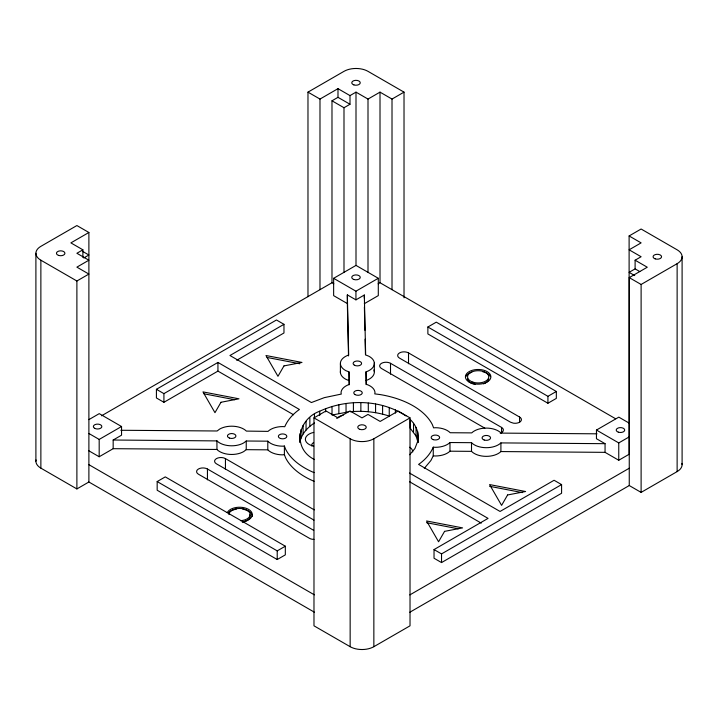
<?xml version="1.0" encoding="UTF-8"?>
<svg xmlns="http://www.w3.org/2000/svg" width="718" height="718" viewBox="0 0 718 718"><rect width="100%" height="100%" fill="white"/><g stroke="black" fill="none" stroke-linecap="round" stroke-linejoin="round"><path stroke-width="1.08" d="M405.948 415.919C380.872 399.244 346.668 398.759 319.707 411.217C297.755 419.124 291.939 448.319 314.52 459.592M418.154 442.342C419.393 433.905 416.512 425.271 410.149 419.483L410.149 428.152L416.063 436.041L418.038 442.387M314.43 422.929C307.573 427.488 301.363 434.022 299.846 442.387L299.846 433.717M418.154 440.179L414.905 448.57L409.664 454.745M409.816 612.248L629.255 485.547L641.111 492.395L677.128 471.6L677.128 263.677A16.981 9.801 0 0 0 677.128 249.81L641.111 229.015L629.112 235.953L629.112 454.279L618.754 460.256L605.059 452.349L605.059 443.679L500.913 442.907A16.981 9.801 0 0 1 471.511 442.683L449.98 442.53A16.981 9.801 0 0 1 435.171 447.314L433.259 447.161C430.244 454.225 424.85 460.058 418.585 464.42L500.06 511.458L554.081 480.27L561.584 484.596L561.584 493.266L441.534 562.571L434.031 558.236L434.031 549.575L488.052 518.387L409.493 473.027M433.259 447.161L433.259 455.822L430.881 460.552L424.284 468.36M314.089 472.632A76.395 44.112 0 0 1 285.638 449.253L284.391 446.04L282.389 446.183A16.981 9.801 0 0 1 267.796 441.175L246.238 441.014L243.689 442.934A16.981 9.801 0 0 1 216.98 440.906L113.166 440.017L113.166 448.687L99.183 456.756L88.888 450.814M314.089 481.293A76.395 44.112 0 0 1 285.638 457.922L284.391 454.709L282.389 454.844A16.981 9.801 0 0 1 267.796 449.836L246.238 449.674L243.689 451.595A16.981 9.801 0 0 1 216.98 449.567L216.899 440.789M307.977 296.714L307.977 92.137L343.994 71.342A16.981 9.801 0 0 1 368.002 71.342L404.019 92.137L404.019 297.826M314.376 612.185L88.888 482.002L88.888 232.488L70.885 242.881L82.893 249.81L82.893 257.394M307.977 92.137L319.986 99.066L337.99 88.664L349.998 95.602L356.002 92.137L368.002 99.066L380.01 92.137L392.01 99.066L404.019 92.137M101.516 415.803L331.985 282.739L331.985 100.798L337.99 97.334L349.998 104.263L349.998 95.602M82.893 249.81L76.889 253.274L88.888 260.203L76.889 267.141L88.888 274.07L76.889 280.998L40.872 260.203A16.981 9.801 0 0 1 40.872 246.346L76.889 225.551L88.888 232.488M83.746 257.977L88.888 255.007L82.426 251.273M331.985 100.798L343.994 107.727L349.998 104.263M88.888 419.617L99.246 413.64L121.548 426.519L121.548 435.18L113.166 440.017M348.508 355.922L347.341 303.552L333.637 295.645L333.637 278.315L356.002 265.409L378.296 278.279L378.296 295.61L364.322 303.678M293.59 414.78L217.94 371.107L163.919 402.295L156.416 397.96L156.416 389.3L276.466 319.986L283.969 324.321L283.969 332.981L236.698 360.274M156.416 389.3L163.919 393.635L217.94 362.437L299.415 409.475C293.15 413.837 287.756 419.671 284.741 426.734L282.829 426.582A16.981 9.801 0 0 0 268.02 431.374L246.382 431.096A16.981 9.801 0 0 0 219.672 429.068L217.123 430.988L120.786 430.27M283.969 324.321L229.948 355.509L311.415 402.547L324.312 397.646L341.319 394.074L341.041 392.97A16.981 9.801 0 0 1 349.334 384.417L349.056 371.942L345.941 370.694A16.981 9.801 0 0 1 348.185 355.195L348.679 355.06L347.341 294.892L355.94 299.855L364.322 295.017L365.659 354.934L368.783 356.191A16.981 9.801 0 0 1 366.539 371.691L366.036 371.825L366.126 384.642M88.888 433.484L99.183 439.425L121.548 426.519M333.637 278.315L355.94 291.194L378.296 278.279M378.162 283.798L380.01 282.739L615.559 418.729M36.044 459.924A16.981 9.801 0 0 0 40.872 468.136L76.889 488.931L88.888 482.002M157.17 481.563L165.275 476.887L285.324 546.201L285.324 554.861L277.22 559.537L157.17 490.232L157.17 481.563L277.22 550.877L285.324 546.201M427.874 327.004L436.284 322.158L556.333 391.463L556.333 398.391L547.924 403.247L427.874 333.942L427.874 327.004L547.924 396.318L556.333 391.463M313.981 417.885L325.99 410.956L337.99 417.885L349.998 410.956L361.998 417.885L368.002 414.421L380.154 421.439L398.167 411.046L410.023 417.885L410.023 625.818L373.854 646.694A16.765 9.675 0 0 1 350.151 646.694L313.981 625.818L313.981 417.885L350.151 438.761A16.765 9.675 0 0 0 373.854 438.761L410.023 417.885M634.721 275.577L629.112 272.337L635.107 268.873L635.107 260.203L641.111 256.739L629.112 249.81L641.111 242.881L629.112 235.953M629.255 485.547L629.255 277.624L647.268 267.222L635.107 260.203M629.255 277.624L641.111 284.463L677.128 263.677M605.059 443.679L596.452 438.716L596.452 430.055L618.817 417.14L629.112 423.09M596.452 430.055L618.754 442.925L629.112 436.948M434.031 549.575L441.534 553.91L561.584 484.596M409.816 594.917L629.255 468.226M366.036 380.486L366.539 380.352A16.981 9.801 0 0 0 373.916 369.941M348.14 411.944L332.021 415.049L332.021 406.379M350.249 411.746C363.362 410.543 376.735 411.979 389.246 416.081L389.246 407.42M597.035 433.816L501.128 433.107A16.981 9.801 0 0 0 471.726 432.882L450.204 432.73A16.981 9.801 0 0 0 435.611 427.713L433.609 427.856L432.362 424.643A76.395 44.112 0 0 0 380.316 394.595L374.751 393.877L374.993 392.719A16.981 9.801 0 0 0 366.315 384.292L366.036 371.825M113.166 448.687L216.899 449.459M433.259 455.822L435.171 455.984A16.981 9.801 0 0 0 449.98 451.191L471.511 451.353A16.981 9.801 0 0 0 500.913 451.568L605.059 452.349M267.051 357.456L299.792 363.757M204.056 393.823L234.615 399.702M489.586 486.31L522.327 492.611M426.564 522.695L458.21 528.789M349.154 384.767L349.056 380.612L345.941 379.355A16.981 9.801 0 0 1 340.52 370.865M635.107 268.873L639.783 271.575M331.985 282.739L333.834 283.798M408.524 352.915L519.563 417.023A6.363 3.68 0 0 1 520.577 421.457A6.363 3.68 0 0 1 513.415 423.171L510.561 422.22L399.513 358.111A6.363 3.68 0 0 1 399.513 352.915A6.363 3.68 0 0 1 408.524 352.915L408.524 363.739M484.829 428.161L381.509 368.505A6.363 3.68 0 0 1 381.509 363.308A6.363 3.68 0 0 1 390.511 363.308L501.559 427.416L501.559 432.837M409.493 481.697L481.266 523.135M313.972 520.11L216.441 463.81A6.363 3.68 0 0 1 216.441 458.605A6.363 3.68 0 0 1 225.443 458.605L314.287 509.897M313.981 539.389A6.363 3.68 0 0 1 309.476 538.312L198.437 474.203A6.363 3.68 0 0 1 198.437 469.007A6.363 3.68 0 0 1 207.439 469.007L313.658 530.324M88.888 464.672L314.376 594.854M364.394 307.008L364.915 330.316M365.112 339.192L365.462 354.728M682.1 256.739L682.1 464.672M641.111 284.463L641.111 492.395M618.754 442.925L618.754 460.256M547.924 396.318L547.924 403.247M519.563 417.023L519.563 422.435M500.913 442.907L500.913 451.568M471.511 442.683L471.511 451.353M449.98 442.53L449.98 451.191M441.534 553.91L441.534 562.571M418.388 435.871L418.388 439.12M417.688 431.581L417.688 440.242M416.063 427.381L416.063 436.041M413.532 423.324L413.532 431.985M395.421 409.843L395.421 413.092M392.01 99.066L392.01 289.668M390.511 363.308L390.511 374.141M382.595 405.464L382.595 414.124M380.01 92.137L380.01 282.739M375.577 404.001L375.577 412.671M374.32 362.976L374.32 371.637M373.854 438.761L373.854 646.694M368.298 403.067L368.298 411.728M368.002 99.066L368.002 272.337M364.322 295.017L364.322 298.266M360.867 402.663L360.867 411.324M356.002 92.137L356.002 265.409M355.94 291.194L355.94 299.855M353.409 402.798L353.409 411.459M350.151 438.761L350.151 646.694M349.056 371.942L349.056 380.612M347.341 294.892L347.341 303.552M346.04 403.471L346.04 412.132M343.994 107.727L343.994 272.337M340.404 363.909L340.404 372.57M338.869 404.674L338.869 413.335M337.99 88.664L337.99 97.334M325.604 408.578L325.604 411.827M319.986 99.066L319.986 289.668M319.707 411.217L319.707 415.542M314.43 414.259L314.43 418.594M309.853 417.67L309.853 426.33M306.056 421.376L306.056 430.037M303.095 425.325L303.095 433.995M301.013 429.463L301.013 438.133M284.391 446.04L284.391 454.709M277.22 550.877L277.22 559.537M267.796 441.175L267.796 449.836M246.238 441.014L246.238 449.674M225.443 458.605L225.443 469.437M217.94 362.437L217.94 371.107M207.439 469.007L207.439 479.83M163.919 393.635L163.919 402.295M99.183 439.425L99.183 456.756M76.889 280.998L76.889 488.931M40.872 260.203L40.872 468.136M35.9 253.274L35.9 461.207M681.956 463.397A16.981 9.801 0 0 1 677.128 471.6M501.559 427.416A6.363 3.68 0 0 1 500.24 433.205M227.256 512.67A12.736 7.351 0 0 1 248.554 509.376A12.736 7.351 0 0 1 242.846 521.672M336.742 418.459A12.789 7.386 0 0 1 343.258 415.094M409.754 447.224A12.736 7.351 0 0 1 412.733 451.954M313.685 446.129A12.646 7.297 0 0 1 305.356 439.272A12.646 7.297 0 0 1 313.685 432.407M311.944 446.102A6.274 3.626 0 0 1 313.569 442.602M228.943 514.573A10.608 6.13 0 0 1 239.247 508.452A10.608 6.13 0 0 1 250.142 514.223A10.608 6.13 0 0 1 240.476 520.676M228.521 512.634A12.736 7.351 0 0 1 236.258 509.206M242.846 509.206A12.736 7.351 0 0 1 252.287 516.305M249.801 514.725A10.608 6.13 0 0 1 244.856 521.609M244.039 521.86A10.608 6.13 0 0 1 242.298 522.228M465.847 376.654A12.736 7.351 0 0 1 471.78 372.193M482.496 371.646A12.736 7.351 0 0 1 484.515 372.193M485.449 372.534A12.736 7.351 0 0 1 490.448 376.654M488.761 378.557A10.608 6.13 0 0 1 483.456 383.861M475.406 384.471A10.608 6.13 0 0 1 473.665 384.103M472.839 383.861A10.608 6.13 0 0 1 467.535 378.557M220.973 402.277L214.969 412.671L202.961 391.884L238.977 398.813L220.973 402.277M283.969 365.911L277.965 376.304L265.965 355.509L301.973 362.437L283.969 365.911M444.568 531.365L438.572 541.758L426.564 520.963L462.58 527.892L444.568 531.365M507.59 494.971L501.595 505.373L489.586 484.578L525.603 491.507L507.59 494.971M655.193 258.866A4.245 2.45 0 0 0 661.565 256.739A4.245 2.45 0 0 0 655.193 254.621A4.245 2.45 0 0 0 655.193 258.866M355.015 394.577A4.245 2.45 0 0 0 362.114 393.482A4.245 2.45 0 0 0 356.918 390.475A4.245 2.45 0 0 0 355.015 394.577M433.268 439.64A4.245 2.45 0 0 0 439.64 437.513A4.245 2.45 0 0 0 433.268 435.395A4.245 2.45 0 0 0 433.268 439.64M280.487 438.501A4.245 2.45 0 0 0 286.85 436.382A4.245 2.45 0 0 0 280.487 434.255A4.245 2.45 0 0 0 280.487 438.501M229.563 438.124A4.245 2.45 0 0 0 235.926 435.997A4.245 2.45 0 0 0 229.563 433.878A4.245 2.45 0 0 0 229.563 438.124M484.201 440.017A4.245 2.45 0 0 0 490.565 437.899A4.245 2.45 0 0 0 484.201 435.772A4.245 2.45 0 0 0 484.201 440.017M354.36 365.175A4.245 2.45 0 0 0 361.459 364.08A4.245 2.45 0 0 0 356.263 361.073A4.245 2.45 0 0 0 354.36 365.175M94.597 428.287A4.245 2.45 0 0 0 101.696 427.183A4.245 2.45 0 0 0 96.499 424.185A4.245 2.45 0 0 0 94.597 428.287M618.342 432.173A4.245 2.45 0 0 0 624.705 430.055A4.245 2.45 0 0 0 618.342 427.928A4.245 2.45 0 0 0 618.342 432.173M353.875 279.49A4.245 2.45 0 0 0 360.248 277.363A4.245 2.45 0 0 0 353.875 275.245A4.245 2.45 0 0 0 353.875 279.49M469.141 382.021A12.736 7.351 0 0 0 490.448 378.727A12.736 7.351 0 0 0 474.849 369.725A12.736 7.351 0 0 0 469.141 382.021M353.875 84.895A4.245 2.45 0 0 0 360.248 82.776A4.245 2.45 0 0 0 353.875 80.658A4.245 2.45 0 0 0 353.875 84.895M58.562 255.402A4.245 2.45 0 0 0 64.925 253.274A4.245 2.45 0 0 0 58.562 251.156A4.245 2.45 0 0 0 58.562 255.402M359.88 429.364A4.245 2.45 0 0 0 366.243 427.246A4.245 2.45 0 0 0 359.88 425.119A4.245 2.45 0 0 0 359.88 429.364M472.839 382.129A10.608 6.13 0 0 0 488.761 376.824A10.608 6.13 0 0 0 472.839 371.52A10.608 6.13 0 0 0 472.839 382.129"/></g></svg>
